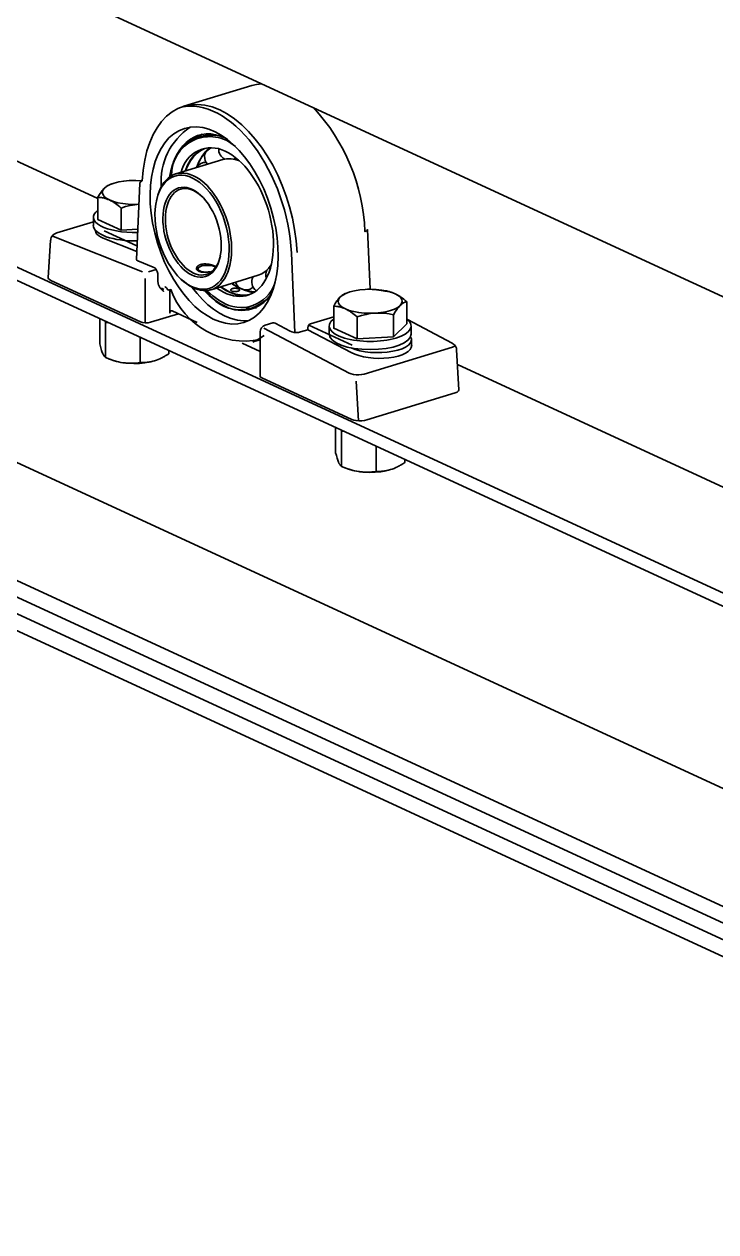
# Model space of a CAD drawing. Header units: millimetres. Extents: x -8400 to 8400, y -5940 to 5940.
# Drawn here: x 4638.5 to 4802, y 2255.6 to 2541 of the extents above; entities that cross this region are included whole.
import ezdxf

# ---------------------------------------------------------------- set-up
doc = ezdxf.new("R2010")
doc.units = ezdxf.units.MM
doc.layers.add('粗实线层', color=7, linetype='Continuous', lineweight=35)

msp = doc.modelspace()

# ---------------------------------------------------------------- linework, layer by layer
at = {"layer": '粗实线层', "linetype": 'Continuous', "lineweight": 35}
for points in [[(5429.862, 2115.853), (5429.862, 2117.75), (3411.605, 3048.757), (3411.605, 3046.86), (3411.713, 3046.127), (3412.025, 3045.541), (3412.506, 3045.166), (5429.848, 2114.581)], [(3415.693, 2976.684), (3413.26, 2975.485), (3412.732, 2975.131), (3412.27, 2974.628), (3411.911, 2974.017), (3411.683, 2973.345), (3411.605, 2972.668), (3411.605, 2970.77), (5429.862, 2039.763), (5429.862, 2041.661)], [(3412.133, 2974.427), (5430.389, 2043.419)], [(4478.241, 2626.727), (4938.353, 2414.48)], [(4655.852, 2499.818), (4568.278, 2540.214)], [(4692.252, 2526.483), (4676.198, 2521.578)], [(4694.634, 2526.906), (4693.425, 2526.766), (4692.252, 2526.484)], [(4451.743, 2522.69), (5424.763, 2073.843)], [(4680.535, 2515.005), (4678.533, 2513.888)], [(4676.487, 2506.27), (4677.074, 2507.661), (4677.783, 2508.891), (4678.605, 2509.944), (4679.53, 2510.806), (4680.547, 2511.468)], [(4676.587, 2506.3), (4677.125, 2507.563), (4677.764, 2508.692), (4678.5, 2509.673), (4679.322, 2510.499), (4680.223, 2511.158), (4681.194, 2511.645)], [(4682.582, 2511.79), (4681.552, 2510.938), (4680.639, 2509.862), (4679.853, 2508.577), (4679.208, 2507.1)], [(4685.405, 2508.995), (4674.3, 2505.602)], [(4681.425, 2510.974), (4680.547, 2509.812), (4679.805, 2508.507), (4679.265, 2507.259)], [(4689.368, 2508.669), (4688.34, 2509.02), (4687.327, 2509.193), (4686.345, 2509.184), (4685.404, 2508.994)], [(4659.1, 2503.228), (4658.604, 2503.038), (4658.207, 2502.851), (4658.012, 2502.732), (4657.815, 2502.592), (4657.618, 2502.43), (4657.42, 2502.245), (4657.371, 2502.196), (4657.321, 2502.145), (4657.296, 2502.119), (4657.271, 2502.093), (4657.247, 2502.066), (4657.222, 2502.039), (4657.123, 2501.928), (4657.024, 2501.812), (4656.828, 2501.565), (4656.633, 2501.301), (4656.246, 2500.721), (4655.864, 2500.085)], [(4665.7, 2498.426), (4664.383, 2498.39), (4663.07, 2498.441), (4661.8, 2498.576), (4660.612, 2498.793), (4659.543, 2499.083), (4658.623, 2499.439), (4657.882, 2499.849), (4657.342, 2500.301), (4657.02, 2500.782), (4656.925, 2501.276), (4657.06, 2501.769), (4657.42, 2502.245), (4657.996, 2502.691), (4658.769, 2503.093), (4659.717, 2503.438), (4660.809, 2503.716), (4662.014, 2503.919), (4663.294, 2504.04), (4664.852, 2504.073), (4666.394, 2503.985)], [(4665.771, 2503.42), (4664.987, 2485.393), (4665.081, 2485.196), (4665.367, 2485.027), (4668.986, 2483.597), (4669.326, 2483.382), (4669.635, 2483.026), (4669.882, 2482.565), (4670.042, 2482.048), (4670.097, 2481.527), (4670.097, 2480.141), (4670.098, 2480.041), (4670.104, 2479.943), (4670.114, 2479.846), (4670.128, 2479.752), (4670.144, 2479.659), (4670.165, 2479.568), (4670.176, 2479.524), (4670.188, 2479.479), (4670.201, 2479.435), (4670.215, 2479.392), (4670.277, 2479.224), (4670.349, 2479.065), (4670.429, 2478.916), (4670.518, 2478.774), (4670.566, 2478.706), (4670.615, 2478.639), (4670.665, 2478.574), (4670.717, 2478.511), (4670.824, 2478.389), (4670.935, 2478.272), (4671.049, 2478.16), (4671.165, 2478.051), (4671.224, 2477.998), (4671.283, 2477.944), (4671.313, 2477.918), (4671.342, 2477.891), (4671.357, 2477.878), (4671.372, 2477.865), (4671.387, 2477.852), (4671.402, 2477.839)], [(4666.392, 2503.933), (4665.94, 2503.711), (4665.771, 2503.42)], [(4661.383, 2492.317), (4655.864, 2494.862), (4655.864, 2500.085), (4656.201, 2500.065), (4656.543, 2500.031), (4656.629, 2500.02), (4656.716, 2500.008), (4656.801, 2499.995), (4656.888, 2499.98), (4657.06, 2499.948), (4657.233, 2499.912), (4657.579, 2499.825), (4657.926, 2499.717), (4658.274, 2499.589), (4658.623, 2499.439), (4658.974, 2499.266), (4659.325, 2499.071), (4659.369, 2499.045), (4659.413, 2499.019), (4659.457, 2498.992), (4659.501, 2498.966), (4659.589, 2498.911), (4659.676, 2498.856), (4659.85, 2498.741), (4660.024, 2498.622), (4660.368, 2498.372), (4660.709, 2498.108), (4661.047, 2497.829), (4661.383, 2497.538)], [(4680.597, 2500.185), (4679.553, 2501.048), (4678.48, 2501.671)], [(4665.298, 2492.553), (4661.383, 2492.317), (4661.383, 2497.538), (4662.446, 2497.863), (4663.519, 2498.126), (4664.06, 2498.231), (4664.603, 2498.317), (4665.553, 2498.416)], [(4669.812, 2499.632), (4669.74, 2499.305)], [(4654.821, 2494.312), (4646.2, 2491.679), (4645.867, 2491.557), (4645.563, 2491.386), (4645.267, 2491.146), (4645.014, 2490.85), (4644.851, 2490.571), (4644.753, 2490.268), (4644.737, 2490.128), (4644.736, 2489.984)], [(4654.821, 2495.384), (4654.821, 2493.434)], [(4665.07, 2487.306), (4657.165, 2490.43), (4656.531, 2490.721), (4656.024, 2491.043), (4655.656, 2491.389), (4655.432, 2491.752), (4655.357, 2492.127), (4655.357, 2492.241)], [(4665.126, 2488.603), (4657.4, 2492.166)], [(4674.937, 2472.556), (4668.335, 2470.539), (4667.754, 2470.424), (4667.101, 2470.4), (4666.473, 2470.473), (4665.967, 2470.63), (4644.728, 2480.427), (4644.408, 2480.616), (4644.215, 2480.828), (4644.158, 2481.051), (4644.703, 2489.947)], [(4645.072, 2490.929), (4645.368, 2490.781), (4666.419, 2482.463)], [(4702.437, 2468.14), (4701.653, 2486.894)], [(4667.878, 2482.481), (4669.64, 2483.019)], [(4683.756, 2483.743), (4683.701, 2483.769), (4683.621, 2483.804), (4683.536, 2483.84), (4683.446, 2483.876), (4683.352, 2483.912), (4683.303, 2483.929), (4683.254, 2483.946), (4683.204, 2483.964), (4683.153, 2483.981), (4683.048, 2484.014), (4682.942, 2484.046), (4682.831, 2484.077), (4682.718, 2484.107), (4682.689, 2484.115), (4682.66, 2484.122), (4682.632, 2484.129), (4682.602, 2484.136), (4682.544, 2484.15), (4682.485, 2484.164), (4682.365, 2484.189), (4682.246, 2484.213), (4682.124, 2484.235), (4682.003, 2484.254), (4681.941, 2484.264), (4681.879, 2484.272), (4681.817, 2484.28), (4681.755, 2484.287), (4681.631, 2484.3), (4681.508, 2484.31), (4681.386, 2484.317), (4681.265, 2484.322), (4681.144, 2484.323), (4681.024, 2484.321), (4680.965, 2484.319), (4680.906, 2484.316), (4680.847, 2484.313), (4680.789, 2484.308), (4680.676, 2484.297), (4680.565, 2484.283), (4680.458, 2484.265), (4680.352, 2484.244), (4680.301, 2484.232), (4680.25, 2484.219), (4680.224, 2484.212), (4680.2, 2484.205), (4680.175, 2484.198), (4680.151, 2484.191), (4680.056, 2484.16), (4679.966, 2484.126), (4679.88, 2484.089), (4679.799, 2484.049), (4679.722, 2484.006), (4679.65, 2483.961), (4679.583, 2483.913), (4679.521, 2483.863), (4679.465, 2483.811), (4679.415, 2483.758), (4679.37, 2483.703), (4679.331, 2483.646), (4679.322, 2483.632), (4679.313, 2483.617), (4679.305, 2483.602), (4679.297, 2483.588), (4679.282, 2483.558), (4679.269, 2483.529), (4679.248, 2483.469), (4679.232, 2483.41), (4679.223, 2483.35), (4679.219, 2483.29), (4679.219, 2483.26), (4679.221, 2483.23), (4679.225, 2483.2), (4679.23, 2483.17), (4679.244, 2483.112), (4679.264, 2483.054), (4679.291, 2482.998), (4679.323, 2482.943), (4679.361, 2482.889), (4679.405, 2482.837), (4679.43, 2482.812), (4679.455, 2482.787), (4679.482, 2482.763), (4679.51, 2482.739), (4679.572, 2482.694), (4679.637, 2482.651), (4679.708, 2482.61), (4679.785, 2482.572), (4679.867, 2482.537), (4679.952, 2482.506), (4680.041, 2482.477), (4680.135, 2482.451), (4680.232, 2482.428), (4680.333, 2482.408), (4680.359, 2482.404), (4680.385, 2482.4), (4680.412, 2482.395), (4680.439, 2482.392), (4680.492, 2482.384), (4680.547, 2482.378), (4680.657, 2482.367), (4680.769, 2482.359), (4680.884, 2482.354), (4681.001, 2482.352), (4681.06, 2482.352), (4681.12, 2482.353), (4681.181, 2482.354), (4681.242, 2482.356), (4681.364, 2482.361), (4681.486, 2482.369), (4681.608, 2482.38), (4681.731, 2482.392), (4681.855, 2482.407), (4681.978, 2482.423), (4682.009, 2482.428), (4682.04, 2482.432), (4682.071, 2482.437), (4682.102, 2482.441), (4682.163, 2482.451), (4682.224, 2482.461), (4682.413, 2482.495)], [(4679.743, 2483.503), (4679.435, 2483.243), (4679.273, 2483.055), (4679.219, 2482.859)], [(4683.721, 2483.521), (4683.594, 2483.608), (4683.44, 2483.689), (4682.957, 2483.854), (4682.365, 2483.958), (4681.719, 2483.992), (4681.075, 2483.953), (4680.49, 2483.844), (4680.017, 2483.675), (4679.697, 2483.462), (4679.559, 2483.222), (4679.617, 2482.978), (4679.863, 2482.751), (4680.276, 2482.561), (4680.82, 2482.426), (4681.447, 2482.357)], [(4693.764, 2481.635), (4694.649, 2482.003), (4695.469, 2482.545), (4696.212, 2483.254), (4696.868, 2484.12)], [(4667.029, 2470.404), (4667.029, 2480.854)], [(4675.359, 2480.915), (4675.601, 2480.685)], [(4682.659, 2478.242), (4693.764, 2481.635)], [(4467.611, 2475.656), (4472.831, 2477.251), (4937.333, 2262.98)], [(4670.675, 2478.562), (4671.059, 2478.548), (4671.457, 2478.309)], [(4672.903, 2478.192), (4672.903, 2472.715), (4672.974, 2473.072), (4673.168, 2473.267), (4673.434, 2473.249), (4679.378, 2470.508)], [(4691.654, 2470.991), (4690.283, 2470.921), (4688.872, 2471.065), (4687.435, 2471.422), (4685.985, 2471.989), (4684.611, 2472.714), (4683.248, 2473.617), (4681.909, 2474.69), (4680.602, 2475.925), (4679.34, 2477.31), (4678.133, 2478.835)], [(4691.119, 2476.87), (4689.906, 2476.85), (4688.656, 2477.048), (4687.386, 2477.461), (4686.111, 2478.084), (4684.847, 2478.91)], [(4691.754, 2477.084), (4690.676, 2476.945), (4689.56, 2476.988), (4688.418, 2477.213), (4687.26, 2477.616), (4686.1, 2478.194), (4684.947, 2478.941)], [(4687.568, 2479.741), (4688.928, 2478.878), (4690.298, 2478.251), (4691.657, 2477.87), (4692.986, 2477.74)], [(4687.701, 2479.582), (4688.68, 2479.007), (4690.518, 2478.138), (4692.387, 2477.591)], [(4714.868, 2477.502), (4714.371, 2477.313), (4713.974, 2477.126), (4713.779, 2477.007), (4713.583, 2476.867), (4713.386, 2476.705), (4713.188, 2476.52), (4713.138, 2476.471), (4713.088, 2476.42), (4713.064, 2476.394), (4713.039, 2476.367), (4713.014, 2476.341), (4712.989, 2476.314), (4712.89, 2476.203), (4712.792, 2476.087), (4712.595, 2475.84), (4712.401, 2475.575), (4712.014, 2474.996), (4711.631, 2474.36)], [(4719.061, 2478.315), (4719.611, 2478.337), (4720.158, 2478.338), (4720.701, 2478.317), (4721.242, 2478.278), (4722.315, 2478.144), (4723.378, 2477.949), (4723.716, 2477.929), (4724.058, 2477.895), (4724.144, 2477.884), (4724.23, 2477.872), (4724.316, 2477.858), (4724.402, 2477.844), (4724.575, 2477.812), (4724.747, 2477.776), (4725.093, 2477.689), (4725.44, 2477.581), (4725.789, 2477.453), (4726.138, 2477.302), (4726.488, 2477.13), (4726.84, 2476.935), (4726.884, 2476.909), (4726.928, 2476.883), (4726.972, 2476.856), (4727.016, 2476.83), (4727.103, 2476.775), (4727.191, 2476.719), (4727.365, 2476.605), (4727.538, 2476.486), (4727.882, 2476.236), (4728.224, 2475.971), (4728.562, 2475.693), (4728.898, 2475.403)], [(4725.685, 2477.493), (4725.661, 2477.502)], [(4938.353, 2258.506), (4467.611, 2475.656), (4467.611, 2436.657)], [(4717.151, 2466.591), (4711.631, 2469.137), (4711.631, 2474.36), (4711.969, 2474.34), (4712.311, 2474.306), (4712.397, 2474.295), (4712.483, 2474.282), (4712.569, 2474.269), (4712.655, 2474.255), (4712.828, 2474.223), (4713, 2474.187), (4713.347, 2474.1), (4713.693, 2473.992), (4714.042, 2473.864), (4714.391, 2473.713), (4714.741, 2473.541), (4715.093, 2473.346), (4715.137, 2473.32), (4715.181, 2473.294), (4715.225, 2473.267), (4715.269, 2473.241), (4715.356, 2473.186), (4715.444, 2473.13), (4715.618, 2473.016), (4715.791, 2472.897), (4716.136, 2472.647), (4716.476, 2472.382), (4716.815, 2472.104), (4717.151, 2471.813)], [(4725.784, 2472.335), (4726.167, 2472.973), (4726.554, 2473.552), (4726.749, 2473.817), (4726.945, 2474.063), (4727.142, 2474.289), (4727.341, 2474.496), (4727.39, 2474.544), (4727.44, 2474.59), (4727.465, 2474.614), (4727.489, 2474.636), (4727.515, 2474.658), (4727.539, 2474.68), (4727.638, 2474.764), (4727.737, 2474.842), (4727.933, 2474.983), (4728.128, 2475.102), (4728.515, 2475.285), (4728.898, 2475.403), (4728.898, 2470.18), (4725.784, 2467.113)], [(4690.835, 2473.77), (4693.372, 2473.971)], [(4705.533, 2468.794), (4705.516, 2469.191), (4705.586, 2469.616), (4705.814, 2469.98), (4706.135, 2470.186), (4711.631, 2471.865)], [(4656.326, 2471.401), (4656.326, 2465.439), (4656.496, 2464.78), (4656.669, 2464.179), (4656.756, 2463.904), (4656.844, 2463.646), (4656.932, 2463.409), (4657.02, 2463.191), (4657.042, 2463.141), (4657.064, 2463.091), (4657.075, 2463.067), (4657.086, 2463.043), (4657.097, 2463.019), (4657.109, 2462.996), (4657.153, 2462.907), (4657.197, 2462.823), (4657.284, 2462.672), (4657.371, 2462.541), (4657.544, 2462.337), (4657.715, 2462.198)], [(4657.715, 2470.459), (4657.626, 2470.807)], [(4658.242, 2470.527), (4657.715, 2470.459), (4657.715, 2462.198), (4658.721, 2461.794), (4659.736, 2461.451), (4660.248, 2461.305), (4660.763, 2461.178), (4661.28, 2461.072), (4661.8, 2460.986), (4663.07, 2460.851), (4664.383, 2460.8), (4665.7, 2460.836), (4666.98, 2460.957), (4668.184, 2461.16), (4669.277, 2461.438)], [(4695.137, 2469.153), (4715.259, 2458.541), (4715.74, 2458.344), (4716.321, 2458.2), (4716.961, 2458.121), (4717.618, 2458.11), (4718.248, 2458.169), (4718.808, 2458.293), (4739.691, 2464.674), (4740.062, 2464.815), (4740.348, 2464.986)], [(4705.726, 2469.874), (4715.986, 2465.141)], [(4710.588, 2469.659), (4710.588, 2467.709)], [(4740.688, 2463.928), (4740.698, 2464.021), (4740.7, 2464.113), (4740.641, 2464.428), (4740.51, 2464.727), (4740.361, 2464.967), (4740.185, 2465.182), (4739.983, 2465.367), (4739.76, 2465.523), (4739.693, 2465.563), (4739.624, 2465.601), (4729.063, 2471.17)], [(4729.941, 2467.709), (4729.941, 2469.659)], [(4665.886, 2466.991), (4665.886, 2461.029), (4664.881, 2460.913), (4663.866, 2460.86), (4663.355, 2460.861), (4662.84, 2460.881), (4662.581, 2460.899), (4662.321, 2460.923), (4662.256, 2460.93), (4662.191, 2460.937), (4662.126, 2460.944), (4662.06, 2460.952), (4661.93, 2460.969), (4661.8, 2460.986), (4660.355, 2461.263), (4659.1, 2461.649), (4658.561, 2461.854)], [(4692.503, 2465.877), (4693.887, 2466.531), (4695.187, 2467.4)], [(4693.162, 2466.054), (4694.27, 2466.393)], [(4730.056, 2465.101), (4730.056, 2466.379)], [(4672.668, 2463.862), (4672.668, 2463.101), (4672.252, 2462.838), (4671.832, 2462.586), (4671.727, 2462.525), (4671.621, 2462.465), (4671.515, 2462.406), (4671.41, 2462.349), (4671.197, 2462.236), (4670.985, 2462.128), (4670.56, 2461.926), (4670.133, 2461.743), (4669.706, 2461.58), (4669.277, 2461.438), (4668.846, 2461.318), (4668.414, 2461.218), (4668.36, 2461.207), (4668.306, 2461.197), (4668.252, 2461.186), (4668.198, 2461.176), (4668.09, 2461.158), (4667.983, 2461.14), (4667.769, 2461.109), (4667.556, 2461.083), (4667.133, 2461.045), (4666.714, 2461.024), (4666.299, 2461.019), (4665.886, 2461.029)], [(4694.27, 2463.638), (4689.982, 2465.616)], [(4669.893, 2461.649), (4669.926, 2461.661)], [(4828.476, 2420.187), (4740.903, 2460.584)], [(4717.462, 2447.262), (4716.918, 2456.663)], [(4712.093, 2445.676), (4712.093, 2439.714), (4712.264, 2439.055), (4712.437, 2438.454), (4712.524, 2438.178), (4712.611, 2437.921), (4712.699, 2437.684), (4712.788, 2437.466), (4712.81, 2437.415), (4712.832, 2437.366), (4712.843, 2437.341), (4712.854, 2437.317), (4712.865, 2437.294), (4712.876, 2437.271), (4712.92, 2437.181), (4712.964, 2437.098), (4713.052, 2436.946), (4713.139, 2436.816), (4713.312, 2436.612), (4713.482, 2436.473)], [(4713.482, 2444.733), (4713.393, 2445.082)], [(4714.01, 2444.802), (4713.482, 2444.733), (4713.482, 2436.473), (4714.489, 2436.069), (4715.504, 2435.725), (4716.015, 2435.58), (4716.53, 2435.453), (4717.047, 2435.347), (4717.568, 2435.261), (4718.838, 2435.126), (4720.151, 2435.075), (4721.467, 2435.111), (4722.747, 2435.232), (4723.952, 2435.435), (4725.044, 2435.713)], [(4721.653, 2441.266), (4721.653, 2435.304), (4720.649, 2435.188), (4719.634, 2435.135), (4719.122, 2435.136), (4718.607, 2435.156), (4718.348, 2435.174), (4718.089, 2435.198), (4718.023, 2435.204), (4717.958, 2435.212), (4717.893, 2435.219), (4717.828, 2435.227), (4717.698, 2435.243), (4717.568, 2435.261), (4716.123, 2435.538), (4714.868, 2435.924), (4714.328, 2436.129)], [(4728.436, 2438.137), (4728.436, 2437.376), (4728.02, 2437.112), (4727.6, 2436.861), (4727.495, 2436.8), (4727.389, 2436.74), (4727.283, 2436.681), (4727.177, 2436.623), (4726.965, 2436.511), (4726.753, 2436.403), (4726.327, 2436.201), (4725.901, 2436.018), (4725.474, 2435.855), (4725.044, 2435.713), (4724.614, 2435.592), (4724.182, 2435.493), (4724.127, 2435.482), (4724.073, 2435.471), (4724.019, 2435.461), (4723.965, 2435.451), (4723.858, 2435.432), (4723.75, 2435.415), (4723.536, 2435.384), (4723.324, 2435.357), (4722.901, 2435.319), (4722.482, 2435.299), (4722.066, 2435.294), (4721.653, 2435.304)], [(4725.661, 2435.924), (4725.693, 2435.936)]]:
    msp.add_lwpolyline(points, dxfattribs=at)
for points in [[(4720.232, 2478.335), (4719.643, 2492.428), (4719.485, 2492.179), (4719.022, 2491.966, 0.1802606), (4706.834, 2521.279)], [(4681.608, 2478.043), (4683.036, 2476.775), (4684.501, 2475.73), (4685.985, 2474.922, 0.4971068), (4697.963, 2480.761)], [(4671.751, 2478.943), (4671.765, 2478.937), (4671.821, 2478.904), (4671.911, 2478.837), (4672.026, 2478.729), (4672.154, 2478.583), (4672.257, 2478.444), (4672.367, 2478.276), (4672.636, 2478.167), (4673.133, 2478.251, 0.3684387), (4694.27, 2466.466)], [(4697.111, 2477.742, -0.4183316), (4685.985, 2474.328), (4684.709, 2475.005), (4683.445, 2475.853), (4682.202, 2476.864), (4680.994, 2478.03)], [(4690.365, 2478.227, 0.1260762), (4691.617, 2478.284, 0.1104966), (4692.575, 2478.828)], [(4715.752, 2463.404), (4705.533, 2468.794), (4703.754, 2468.25), (4703.298, 2468.155), (4702.783, 2468.123), (4702.258, 2468.16), (4701.775, 2468.26), (4701.382, 2468.414), (4697.762, 2470.323), (4697.485, 2470.416), (4697.223, 2470.396), (4695.461, 2469.858, 0.3297864), (4694.27, 2468.248), (4694.27, 2457.799), (4694.367, 2457.587), (4694.647, 2457.4), (4715.886, 2447.603), (4716.367, 2447.432), (4716.948, 2447.314), (4717.59, 2447.256), (4718.25, 2447.263), (4718.882, 2447.333), (4719.443, 2447.463), (4740.327, 2453.844), (4740.838, 2454.055), (4741.156, 2454.315), (4741.255, 2454.599), (4740.71, 2463.993)]]:
    msp.add_lwpolyline(points, format="xyb", dxfattribs=at)
for points in [[(4687.519, 2477.916), (4687.588, 2477.888), (4687.663, 2477.863), (4687.704, 2477.851), (4687.746, 2477.841), (4687.768, 2477.836), (4687.79, 2477.831), (4687.813, 2477.827), (4687.835, 2477.822), (4687.928, 2477.808), (4688.025, 2477.797), (4688.049, 2477.795), (4688.074, 2477.793), (4688.099, 2477.792), (4688.125, 2477.79), (4688.176, 2477.788), (4688.227, 2477.787), (4688.33, 2477.788), (4688.433, 2477.792), (4688.459, 2477.794), (4688.484, 2477.796), (4688.51, 2477.798), (4688.536, 2477.8), (4688.586, 2477.805), (4688.635, 2477.812), (4688.684, 2477.819), (4688.732, 2477.826), (4688.756, 2477.83), (4688.78, 2477.835), (4688.803, 2477.839), (4688.826, 2477.844), (4688.915, 2477.864), (4688.997, 2477.888), (4689.037, 2477.9), (4689.075, 2477.913), (4689.093, 2477.92), (4689.11, 2477.927), (4689.128, 2477.934), (4689.144, 2477.941), (4689.206, 2477.971), (4689.26, 2478.002), (4689.271, 2478.01), (4689.283, 2478.018), (4689.294, 2478.027), (4689.304, 2478.035), (4689.323, 2478.052), (4689.339, 2478.069), (4689.365, 2478.104), (4689.38, 2478.139), (4689.384, 2478.158), (4689.386, 2478.175), (4689.385, 2478.193), (4689.382, 2478.211), (4689.375, 2478.229), (4689.367, 2478.247), (4689.356, 2478.265), (4689.342, 2478.283), (4689.308, 2478.317), (4689.264, 2478.351), (4689.252, 2478.36), (4689.239, 2478.368), (4689.226, 2478.376), (4689.212, 2478.384), (4689.182, 2478.4), (4689.151, 2478.415), (4689.082, 2478.444), (4689.005, 2478.471), (4688.985, 2478.477), (4688.965, 2478.483), (4688.944, 2478.49), (4688.922, 2478.495), (4688.879, 2478.507), (4688.834, 2478.517), (4688.789, 2478.527), (4688.741, 2478.536), (4688.718, 2478.54), (4688.694, 2478.544), (4688.669, 2478.548), (4688.644, 2478.552), (4688.544, 2478.564), (4688.443, 2478.573), (4688.391, 2478.575), (4688.34, 2478.577), (4688.313, 2478.578), (4688.288, 2478.579), (4688.262, 2478.579), (4688.236, 2478.578), (4688.134, 2478.575), (4688.034, 2478.568), (4688.01, 2478.566), (4687.985, 2478.563), (4687.961, 2478.56), (4687.937, 2478.557), (4687.889, 2478.55), (4687.843, 2478.542), (4687.755, 2478.523), (4687.671, 2478.501), (4687.651, 2478.494), (4687.632, 2478.488), (4687.613, 2478.481), (4687.594, 2478.474), (4687.558, 2478.46), (4687.525, 2478.445), (4687.493, 2478.429), (4687.463, 2478.413), (4687.435, 2478.395), (4687.409, 2478.378), (4687.365, 2478.341), (4687.329, 2478.302), (4687.316, 2478.282), (4687.304, 2478.262), (4687.294, 2478.241), (4687.288, 2478.22), (4687.283, 2478.179), (4687.287, 2478.138), (4687.29, 2478.127), (4687.293, 2478.117), (4687.297, 2478.107), (4687.302, 2478.097), (4687.313, 2478.077), (4687.326, 2478.057), (4687.342, 2478.038), (4687.36, 2478.019), (4687.37, 2478.01), (4687.381, 2478.001), (4687.392, 2477.991), (4687.404, 2477.982), (4687.457, 2477.948)], [(4727.341, 2474.496), (4726.765, 2474.049), (4725.992, 2473.648), (4725.044, 2473.303), (4723.952, 2473.025), (4722.747, 2472.822), (4721.467, 2472.701), (4720.151, 2472.665), (4718.838, 2472.716), (4717.568, 2472.851), (4716.38, 2473.067), (4715.31, 2473.358), (4714.391, 2473.713), (4713.65, 2474.124), (4713.11, 2474.576), (4712.788, 2475.056), (4712.692, 2475.551), (4712.827, 2476.043), (4713.188, 2476.52), (4713.764, 2476.966), (4714.537, 2477.368), (4715.484, 2477.713), (4716.577, 2477.991), (4717.781, 2478.194), (4719.061, 2478.315), (4720.378, 2478.351), (4721.691, 2478.3), (4722.961, 2478.164), (4724.148, 2477.948), (4725.219, 2477.658), (4726.138, 2477.302), (4726.878, 2476.892), (4727.418, 2476.44), (4727.741, 2475.959), (4727.836, 2475.465), (4727.702, 2474.972)], [(4721.467, 2472.701), (4721.605, 2472.709), (4721.742, 2472.715), (4721.811, 2472.717), (4721.88, 2472.72), (4721.949, 2472.722), (4722.018, 2472.723), (4722.292, 2472.726), (4722.566, 2472.724), (4723.11, 2472.703), (4723.65, 2472.664), (4724.723, 2472.53), (4725.784, 2472.335), (4725.784, 2467.113), (4717.151, 2466.591), (4717.151, 2471.813), (4718.214, 2472.137), (4719.287, 2472.4), (4719.827, 2472.506), (4720.371, 2472.591), (4720.918, 2472.657)]]:
    msp.add_lwpolyline(points, close=True, dxfattribs=at)
for centre, radius, start, end in [((4686.239, 2503.81), 15.41, 123.62091, 184.56445), ((4682.778, 2505.281), 9.524, 72.79623, 180.82558), ((4682.328, 2505.403), 9.014, 47.67742, 181.41038), ((4682.68, 2504.569), 7.215, 62.73705, 168.55455), ((4683.65, 2509.661), 2.524, 130.23633, 224.06273), ((4686.967, 2511.385), 2.524, 176.50173, 244.21746), ((4686.965, 2511.389), 2.528, 294.76933, 307.94554), ((4681.434, 2505.813), 2.524, 88.46358, 148.75702), ((4698.101, 2481.772), 2.51, 120.62461, 124.5499), ((4694.792, 2480.036), 2.524, 150.53158, 234.40761), ((4694.787, 2480.022), 2.539, 69.70516, 76.14984), ((4698.109, 2481.76), 2.524, 153.88433, 198.61508), ((4689.484, 2482.712), 9.219, 210.47897, 323.87987), ((4690.879, 2480.698), 2.524, 195.77993, 236.42203)]:
    msp.add_arc(centre, radius, start, end, dxfattribs=at)
for centre, major_axis, ratio, start_param, end_param in [((4684.679, 2493.815), (-8.481, 27.762), 0.5850404, 4.2936937, 7.3101998), ((4683.368, 2493.405), (-8.475, 27.775), 0.5851663, 4.3028512, 6.2430525), ((4686.008, 2494.158), (-6.295, 20.575), 0.5841531, 5.8010091, 7.1401802), ((4685.985, 2494.215), (-5.286, 17.302), 0.5850326, 2.4827945, 5.8019003), ((4678.482, 2491.917), (-4.182, 13.683), 0.5849456, 5.8019443, 7.0888555), ((4678.48, 2491.922), (-3.073, 10.058), 0.5850635, 5.8018981, 10.2305432), ((4678.48, 2491.923), (-4.181, 13.682), 0.5850371, 2.3358318, 5.8017455), ((4664.494, 2495.384), (-9.665, 0.001), 0.3754857, 5.8146312, 7.9336087), ((4664.478, 2493.426), (-9.683, 0.008), 0.3753535, 6.283056, 7.9268919), ((4720.264, 2469.659), (9.703, 0), 0.3753999, 2.6730368, 6.751723), ((4720.264, 2467.71), (-9.668, 0), 0.3755083, 0.0002344, 3.1413435), ((4722.001, 2466.379), (8.027, 0.001), 0.3754277, 3.8244537, 6.5300788), ((4722.001, 2465.312), (-8.083, 0.255), 0.4073231, 0.6956456, 3.15467)]:
    msp.add_ellipse(centre, major_axis=major_axis, ratio=ratio, start_param=start_param, end_param=end_param, dxfattribs=at)
for centre, major_axis, ratio in [((4683.375, 2493.418), (-7.007, 22.933), 0.5850491), ((4678.154, 2491.822), (-4.057, 13.279), 0.5850386), ((4678.154, 2491.822), (-3.195, 10.459), 0.5850643)]:
    msp.add_ellipse(centre, major_axis=major_axis, ratio=ratio, dxfattribs=at)

doc.saveas('drawing.dxf')
